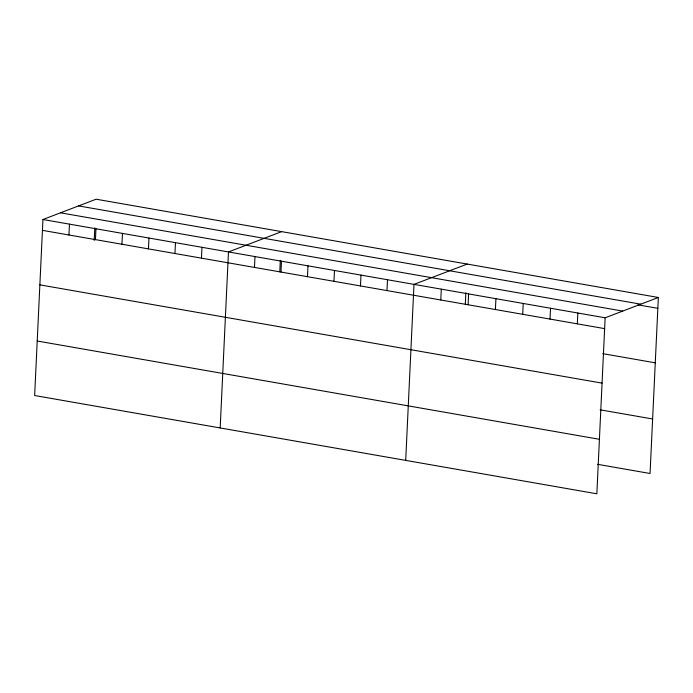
<?xml version="1.0" encoding="UTF-8"?>
<svg xmlns="http://www.w3.org/2000/svg" width="693" height="693" viewBox="0 0 693 693"><rect width="100%" height="100%" fill="white"/><g stroke="black" fill="none" stroke-linecap="round" stroke-linejoin="round"><path stroke-width="1.04" d="M658.35 297.479L96.154 199.203L42.949 219.508L34.65 395.521L596.846 493.797L605.145 317.792L658.35 297.479L650.051 473.492L597.539 464.31M68.945 234.988L69.456 224.142M94.213 240.445L94.802 227.867M95.443 239.622L95.955 228.777M121.951 244.248L122.462 233.411M148.449 248.882L148.96 238.046M174.957 253.517L175.468 242.68M201.464 258.151L201.975 247.306M220.175 427.953L228.473 251.94L281.679 231.635M254.47 267.42L254.981 256.575M279.781 271.829L280.327 260.299M280.968 272.054L281.479 261.209M307.475 276.68L307.987 265.843M333.974 281.315L334.485 270.478M360.481 285.949L360.992 275.112M386.98 290.584L387.491 279.738M405.7 460.386L413.998 284.373L467.203 264.068M440.791 299.991L441.302 289.146M465.306 304.262L465.852 292.732M468.104 304.764L468.615 293.919M495.408 309.537L495.919 298.692M522.713 314.31L523.224 303.465M550.017 319.083L550.528 308.246M577.33 323.856L577.841 313.019M78.595 205.908L640.791 304.184M637.881 304.833L657.839 308.324M60.508 212.812L622.704 311.088M42.949 219.508L605.145 317.792M42.438 230.353L604.634 328.629M602.754 353.647L655.266 362.829M39.865 284.858L602.061 383.134M600.103 409.806L652.624 418.988M37.223 341.017L599.41 439.293"/></g></svg>
